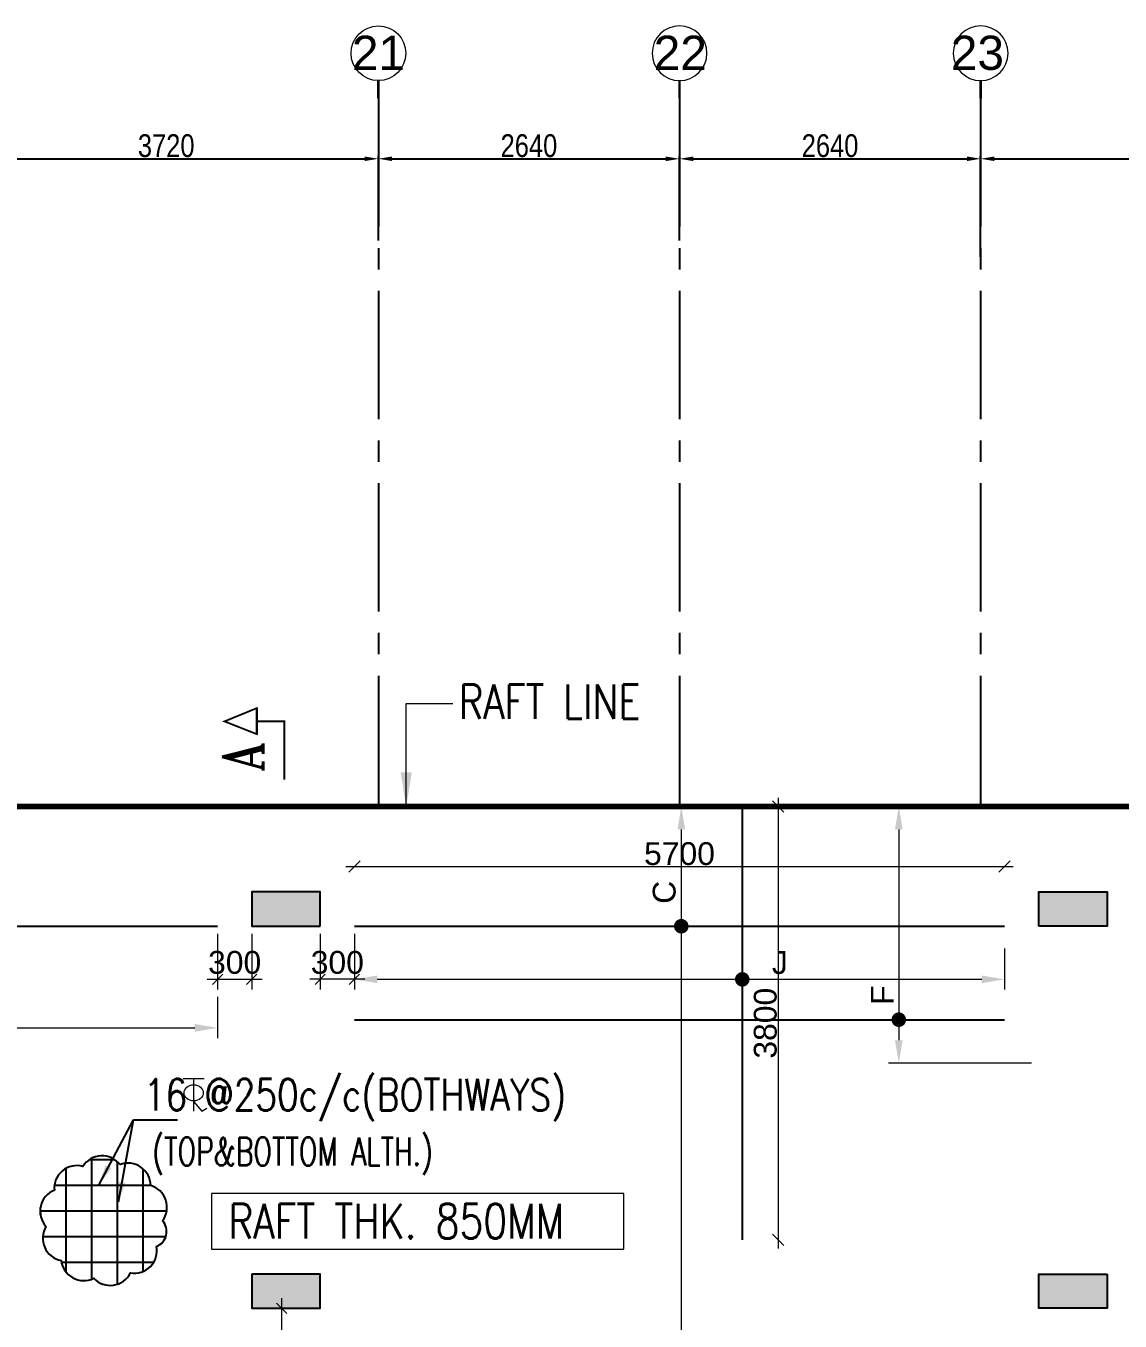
# Model space of a CAD drawing. Header units: millimetres. Extents: x 1123469 to 1883119, y -126924 to 196924.
# Drawn here: x 1734043 to 1743636, y 150225 to 161582 of the extents above; entities that cross this region are included whole.
import ezdxf
from ezdxf.enums import TextEntityAlignment as Align

# ---------------------------------------------------------------- set-up
doc = ezdxf.new("R2010")
doc.units = ezdxf.units.MM
doc.header["$LTSCALE"] = 500
doc.header["$MEASUREMENT"] = 0
doc.header["$PDMODE"] = 34
for name, pattern in [('CONTINOUS', [0]), ('DASHED2', [0.375, 0.25, -0.125]), ('Site$0$CENTER2', [1.125, 0.75, -0.125, 0.125, -0.125])]:
    doc.linetypes.add(name, pattern=pattern)
doc.layers.get('Defpoints').update_dxf_attribs({"lineweight": 0})
for name, color, linetype in [('3BEAM NO', 6, 'Continuous'), ('COL. DIM', 3, 'Continuous'), ('GRID', 7, 'Continuous'), ('GRID DIM', 7, 'Continuous'), ('reinf.', 4, 'Continuous'), ('TEX', 7, 'Continuous'), ('TEXT-20', 3, 'Continuous'), ('TOWER AREA COLUMN.', 6, 'Continuous')]:
    doc.layers.add(name, color=color, linetype=linetype)
for name, color, linetype, lineweight in [('ARWO', 1, 'Continuous', 18), ('CUT OUT', 1, 'Continuous', 13), ('dim-M', 1, 'Continuous', 15), ('FOOTING', 1, 'Continuous', 15), ('GRID NO.', 7, 'Continuous', 20), ('S - SUNK', 251, 'Continuous', 0), ('TEXT', 7, 'Continuous', 13), ('TOWER COL HATCH', 253, 'Continuous', 20)]:
    doc.layers.add(name, color=color, linetype=linetype, lineweight=lineweight)
doc.styles.add('2MM', font='romans.shx', dxfattribs={"width": 0.7})
doc.styles.add('3mm', font='arial.ttf')
doc.styles.add('D50', font='arial.ttf', dxfattribs={"width": 0.8})
doc.styles.add('RT', font='romant.shx', dxfattribs={"height": 8})
doc.styles.add('S-T', font='romans.shx')
doc.styles.add('ST5', font='simplex.shx', dxfattribs={"width": 0.85})
doc.dimstyles.new('INNER DIM', dxfattribs={"dimtxt": 200, "dimasz": 120, "dimexe": 25, "dimexo": 25, "dimgap": 12, "dimtad": 1, "dimdec": 0, "dimrnd": 5, "dimzin": 0, "dimdsep": 46, "dimtxsty": 'D50', "dimcen": 0.09, "dimdle": 25, "dimclrt": 6, "dimadec": 0, "dimazin": 0, "dimtfac": 1, "dimtdec": 0, "dimtofl": 0, "dimtmove": 1, "dimatfit": 3, "dimfxl": 75, "dimtolj": 1, "dimtzin": 0, "dimarcsym": 0})
doc.dimstyles.new('PARAMVEER', dxfattribs={"dimtxt": 200, "dimasz": 100, "dimexe": 0, "dimexo": 25, "dimgap": 10, "dimtad": 1, "dimdec": 0, "dimrnd": 5, "dimzin": 0, "dimdsep": 46, "dimtxsty": '3mm', "dimblk": 'OBLIQUE', "dimcen": 0.09, "dimdle": 75, "dimclrd": 1, "dimclre": 1, "dimclrt": 3, "dimadec": 0, "dimazin": 0, "dimtfac": 1, "dimtdec": 0, "dimtmove": 1, "dimatfit": 3, "dimfxl": 100, "dimtolj": 1, "dimtzin": 0, "dimlwd": 18, "dimlwe": 5, "dimarcsym": 0})
doc.dimstyles.new('RAJESH', dxfattribs={"dimtxt": 200, "dimasz": 180, "dimexe": 100, "dimexo": 250, "dimgap": 50, "dimtad": 2, "dimdec": 0, "dimzin": 1, "dimdsep": 46, "dimtxsty": '2MM', "dimblk": 'OBLIQUE', "dimcen": 0, "dimdle": 100, "dimclrd": 1, "dimclre": 1, "dimclrt": 3, "dimadec": 0, "dimazin": 0, "dimtfac": 1, "dimtdec": 0, "dimtix": 1, "dimtmove": 2, "dimatfit": 3, "dimfxl": 1, "dimtolj": 1, "dimlwd": -1, "dimarcsym": 0})
doc.dimstyles.new('S-T50', dxfattribs={"dimtxt": 110, "dimasz": 100, "dimexe": 100, "dimexo": 50, "dimgap": 50, "dimtad": 1, "dimdec": 0, "dimrnd": 5, "dimtxsty": 'S-T', "dimblk": 'OBLIQUE', "dimcen": 2.5, "dimdle": 100, "dimclrd": 1, "dimclre": 1, "dimclrt": 3, "dimadec": 0, "dimazin": 0, "dimtfac": 1, "dimtdec": 0, "dimtix": 1, "dimtmove": 2, "dimatfit": 3, "dimfxl": 1, "dimlwd": -1, "dimlwe": -1, "dimarcsym": 0})

# ---------------------------------------------------------------- blocks, each defined once
blk = doc.blocks.new('GRID MARK')
at = {"layer": 'GRID NO.', "const_width": 50}
blk.add_lwpolyline([(0, -541), (0, -891)], dxfattribs=at)
at = {"layer": 'GRID NO.'}
blk.add_circle((0, 0), 541, dxfattribs=at)
at = {"layer": 'GRID NO.', "style": 'D50', "width": 0.8}
blk.add_attdef('Y1', text='', height=500, dxfattribs=at).set_placement((-33, -267), align=Align.CENTER)
blk = doc.blocks.new('*D2347')
at = {"layer": 'Defpoints', "color": 0, "linetype": 'Continuous', "transparency": 16777216}
for p in [(1737133, 160417), (1733413, 159675), (1737133, 159675)]:
    blk.add_point(p, dxfattribs=at)
at = {"layer": 'GRID DIM', "color": 0, "linetype": 'Continuous', "lineweight": -2, "transparency": 16777216}
for p, q in [((1733413, 159700), (1733413, 160442)), ((1737133, 159700), (1737133, 160442))]:
    blk.add_line(p, q, dxfattribs=at)
at = {"layer": 'GRID DIM', "linetype": 'Continuous', "lineweight": -2, "transparency": 16777216}
blk.add_line((1733533, 160417), (1737013, 160417), dxfattribs=at)
at = {"layer": 'GRID DIM', "linetype": 'Continuous', "transparency": 16777216}
for points in [[(1733533, 160437), (1733533, 160397), (1733413, 160417)], [(1737013, 160437), (1737013, 160397), (1737133, 160417)]]:
    blk.add_solid(points, dxfattribs=at)
at = {"layer": 'GRID DIM', "linetype": 'Continuous', "transparency": 16777216, "insert": (1735273, 160531), "char_height": 200, "attachment_point": 5, "style": 'D50'}
blk.add_mtext('\\A1;3720', dxfattribs=at)
blk = doc.blocks.new('*D2348')
at = {"layer": 'Defpoints', "color": 0, "linetype": 'Continuous', "transparency": 16777216}
for p in [(1739773, 160417), (1737133, 159675), (1739773, 159675)]:
    blk.add_point(p, dxfattribs=at)
at = {"layer": 'GRID DIM', "color": 0, "linetype": 'Continuous', "lineweight": -2, "transparency": 16777216}
for p, q in [((1737133, 159700), (1737133, 160442)), ((1739773, 159700), (1739773, 160442))]:
    blk.add_line(p, q, dxfattribs=at)
at = {"layer": 'GRID DIM', "linetype": 'Continuous', "lineweight": -2, "transparency": 16777216}
blk.add_line((1737253, 160417), (1739653, 160417), dxfattribs=at)
at = {"layer": 'GRID DIM', "linetype": 'Continuous', "transparency": 16777216}
for points in [[(1737253, 160437), (1737253, 160397), (1737133, 160417)], [(1739653, 160437), (1739653, 160397), (1739773, 160417)]]:
    blk.add_solid(points, dxfattribs=at)
at = {"layer": 'GRID DIM', "linetype": 'Continuous', "transparency": 16777216, "insert": (1738453, 160531), "char_height": 200, "attachment_point": 5, "style": 'D50'}
blk.add_mtext('\\A1;2640', dxfattribs=at)
blk = doc.blocks.new('*D2349')
at = {"layer": 'Defpoints', "color": 0, "linetype": 'Continuous', "transparency": 16777216}
for p in [(1742413, 160417), (1739773, 159675), (1742413, 159533)]:
    blk.add_point(p, dxfattribs=at)
at = {"layer": 'GRID DIM', "color": 0, "linetype": 'Continuous', "lineweight": -2, "transparency": 16777216}
for p, q in [((1739773, 159700), (1739773, 160442)), ((1742413, 159558), (1742413, 160442))]:
    blk.add_line(p, q, dxfattribs=at)
at = {"layer": 'GRID DIM', "linetype": 'Continuous', "lineweight": -2, "transparency": 16777216}
blk.add_line((1739893, 160417), (1742293, 160417), dxfattribs=at)
at = {"layer": 'GRID DIM', "linetype": 'Continuous', "transparency": 16777216}
for points in [[(1739893, 160437), (1739893, 160397), (1739773, 160417)], [(1742293, 160437), (1742293, 160397), (1742413, 160417)]]:
    blk.add_solid(points, dxfattribs=at)
at = {"layer": 'GRID DIM', "linetype": 'Continuous', "transparency": 16777216, "insert": (1741093, 160531), "char_height": 200, "attachment_point": 5, "style": 'D50'}
blk.add_mtext('\\A1;2640', dxfattribs=at)
blk = doc.blocks.new('*D2350')
at = {"layer": 'Defpoints', "color": 0, "linetype": 'Continuous', "transparency": 16777216}
for p in [(1746133, 160417), (1742413, 159533), (1746133, 159533)]:
    blk.add_point(p, dxfattribs=at)
at = {"layer": 'GRID DIM', "color": 0, "linetype": 'Continuous', "lineweight": -2, "transparency": 16777216}
for p, q in [((1742413, 159558), (1742413, 160442)), ((1746133, 159558), (1746133, 160442))]:
    blk.add_line(p, q, dxfattribs=at)
at = {"layer": 'GRID DIM', "linetype": 'Continuous', "lineweight": -2, "transparency": 16777216}
blk.add_line((1742533, 160417), (1746013, 160417), dxfattribs=at)
at = {"layer": 'GRID DIM', "linetype": 'Continuous', "transparency": 16777216}
for points in [[(1742533, 160437), (1742533, 160397), (1742413, 160417)], [(1746013, 160437), (1746013, 160397), (1746133, 160417)]]:
    blk.add_solid(points, dxfattribs=at)
at = {"layer": 'GRID DIM', "linetype": 'Continuous', "transparency": 16777216, "insert": (1744273, 160531), "char_height": 200, "attachment_point": 5, "style": 'D50'}
blk.add_mtext('\\A1;3720', dxfattribs=at)
blk = doc.blocks.new('3tgra')
at = {"layer": 'TOWER COL HATCH'}
h = blk.add_hatch(color=253, dxfattribs=at)
h.dxf.hatch_style = 1
h.paths.add_polyline_path([(1400721, 91122), (1400721, 91422), (1400121, 91422), (1400121, 91122)])
h = blk.add_hatch(color=253, dxfattribs=at)
h.dxf.hatch_style = 1
h.paths.add_polyline_path([(1400121, 88072), (1400121, 87772), (1400721, 87772), (1400721, 88072)])
at = {"layer": 'TOWER AREA COLUMN.', "color": 4}
for points in [[(1400721, 91122), (1400721, 91422), (1400121, 91422), (1400121, 91122)], [(1400121, 88072), (1400121, 87772), (1400721, 87772), (1400721, 88072)]]:
    blk.add_lwpolyline(points, close=True, dxfattribs=at)
blk = doc.blocks.new('A$C07511412')
at = {"layer": 'TEXT', "color": 3, "ltscale": 0.2}
for p, q in [((75.5, 115.9), (1, 115.9)), ((38.2, 0), (38.2, 115.9)), ((38.2, 33.6), (67.5, 0)), ((67.5, 0), (84.9, 11.2))]:
    blk.add_line(p, q, dxfattribs=at)
blk.add_ellipse((38.2, 65.4), major_axis=(34.3, 0), ratio=0.83863, dxfattribs=at)
blk = doc.blocks.new('_Oblique')
at = {"color": 0, "linetype": 'ByBlock', "lineweight": -2}
blk.add_line((-0.5, -0.5), (0.5, 0.5), dxfattribs=at)
blk = doc.blocks.new('*D2400')
at = {"layer": 'COL. DIM', "color": 1, "linetype": 'CONTINOUS', "lineweight": 5, "ltscale": 10, "transparency": 16777216}
for p, q in [((1736623, 153622), (1736623, 153132)), ((1736923, 153622), (1736923, 153132))]:
    blk.add_line(p, q, dxfattribs=at)
at = {"layer": 'COL. DIM', "color": 1, "lineweight": 18, "ltscale": 10, "transparency": 16777216}
blk.add_line((1737013, 153222), (1736533, 153222), dxfattribs=at)
at = {"layer": 'Defpoints', "color": 0, "ltscale": 10, "transparency": 16777216}
for p in [(1736623, 153687), (1736923, 153687), (1736623, 153222)]:
    blk.add_point(p, dxfattribs=at)
at = {"layer": 'COL. DIM', "color": 1, "lineweight": 18, "ltscale": 10, "transparency": 16777216, "xscale": 90, "yscale": 90, "zscale": 90, "rotation": 180}
blk.add_blockref('_Oblique', (1736623, 153222), dxfattribs=at)
at = {"layer": 'COL. DIM', "color": 1, "lineweight": 18, "ltscale": 10, "transparency": 16777216, "xscale": 90, "yscale": 90, "zscale": 90}
blk.add_blockref('_Oblique', (1736923, 153222), dxfattribs=at)
at = {"layer": 'COL. DIM', "color": 3, "ltscale": 10, "transparency": 16777216, "insert": (1736773, 153369), "char_height": 200, "attachment_point": 5, "style": '3mm'}
blk.add_mtext('\\A1;300', dxfattribs=at)
blk = doc.blocks.new('*D2401')
at = {"layer": 'COL. DIM', "color": 1, "linetype": 'CONTINOUS', "lineweight": 5, "ltscale": 10, "transparency": 16777216}
for p, q in [((1739798, 154737), (1739699, 154737)), ((1739634, 148937), (1739879, 148937))]:
    blk.add_line(p, q, dxfattribs=at)
at = {"layer": 'COL. DIM', "color": 1, "lineweight": 18, "ltscale": 10, "transparency": 16777216}
blk.add_line((1739789, 154537), (1739789, 149137), dxfattribs=at)
at = {"layer": 'COL. DIM', "color": 1, "ltscale": 10, "transparency": 16777216}
for points in [[(1739756, 154537), (1739822, 154537), (1739789, 154737)], [(1739756, 149137), (1739822, 149137), (1739789, 148937)]]:
    blk.add_solid(points, dxfattribs=at)
at = {"layer": 'Defpoints', "color": 0, "ltscale": 10, "transparency": 16777216}
for p in [(1739863, 154737), (1739569, 148937), (1739789, 148937)]:
    blk.add_point(p, dxfattribs=at)
at = {"layer": 'COL. DIM', "color": 3, "ltscale": 10, "transparency": 16777216, "insert": (1739640, 153985), "char_height": 200, "attachment_point": 5, "rotation": 90, "style": '3mm'}
blk.add_mtext('\\A1;C', dxfattribs=at)
blk = doc.blocks.new('*D2406')
at = {"layer": 'COL. DIM', "color": 1, "linetype": 'CONTINOUS', "lineweight": 5, "ltscale": 10, "transparency": 16777216}
for p, q in [((1735723, 153622), (1735723, 153132)), ((1736023, 153622), (1736023, 153132))]:
    blk.add_line(p, q, dxfattribs=at)
at = {"layer": 'COL. DIM', "color": 1, "lineweight": 18, "ltscale": 10, "transparency": 16777216}
blk.add_line((1735633, 153222), (1736113, 153222), dxfattribs=at)
at = {"layer": 'Defpoints', "color": 0, "ltscale": 10, "transparency": 16777216}
for p in [(1735723, 153687), (1736023, 153687), (1736023, 153222)]:
    blk.add_point(p, dxfattribs=at)
at = {"layer": 'COL. DIM', "color": 1, "lineweight": 18, "ltscale": 10, "transparency": 16777216, "xscale": 90, "yscale": 90, "zscale": 90, "rotation": 180}
blk.add_blockref('_Oblique', (1735723, 153222), dxfattribs=at)
at = {"layer": 'COL. DIM', "color": 1, "lineweight": 18, "ltscale": 10, "transparency": 16777216, "xscale": 90, "yscale": 90, "zscale": 90}
blk.add_blockref('_Oblique', (1736023, 153222), dxfattribs=at)
at = {"layer": 'COL. DIM', "color": 3, "ltscale": 10, "transparency": 16777216, "insert": (1735873, 153369), "char_height": 200, "attachment_point": 5, "style": '3mm'}
blk.add_mtext('\\A1;300', dxfattribs=at)
blk = doc.blocks.new('*D2614')
at = {"layer": 'COL. DIM', "color": 1, "lineweight": 18, "ltscale": 10, "transparency": 16777216}
for p, q in [((1736286, 149947), (1736286, 150427)), ((1736286, 149390), (1736286, 150037))]:
    blk.add_line(p, q, dxfattribs=at)
at = {"layer": 'COL. DIM', "color": 1, "linetype": 'CONTINOUS', "lineweight": 5, "ltscale": 10, "transparency": 16777216}
for p, q in [((1736558, 150337), (1736196, 150337)), ((1736501, 150037), (1736196, 150037))]:
    blk.add_line(p, q, dxfattribs=at)
at = {"layer": 'Defpoints', "color": 0, "ltscale": 10, "transparency": 16777216}
for p in [(1736286, 150337), (1736623, 150337), (1736566, 150037)]:
    blk.add_point(p, dxfattribs=at)
at = {"layer": 'COL. DIM', "color": 1, "lineweight": 18, "ltscale": 10, "transparency": 16777216, "xscale": 90, "yscale": 90, "zscale": 90}
for p, rotation in [((1736286, 150337), 90), ((1736286, 150037), 270)]:
    blk.add_blockref('_Oblique', p, dxfattribs=dict(at, rotation=rotation))
at = {"layer": 'COL. DIM', "color": 3, "ltscale": 10, "transparency": 16777216, "insert": (1736139, 149656), "char_height": 200, "attachment_point": 5, "rotation": 90, "style": '3mm'}
blk.add_mtext('\\A1;300', dxfattribs=at)
blk = doc.blocks.new('*D2622')
at = {"layer": 'COL. DIM', "color": 1, "linetype": 'CONTINOUS', "lineweight": 5, "ltscale": 10, "transparency": 16777216}
for p, q in [((1722228, 143303), (1722228, 143516)), ((1722528, 142985), (1722528, 143516))]:
    blk.add_line(p, q, dxfattribs=at)
at = {"layer": 'COL. DIM', "color": 1, "lineweight": 18, "ltscale": 10, "transparency": 16777216}
for p, q in [((1722618, 143426), (1722138, 143426)), ((1723162, 143426), (1722528, 143426))]:
    blk.add_line(p, q, dxfattribs=at)
at = {"layer": 'Defpoints', "color": 0, "ltscale": 10, "transparency": 16777216}
for p in [(1740324, 154737), (1740324, 150937), (1740638, 150937), (1722228, 143426), (1722228, 143238), (1722528, 142920), (1742623, 140462), (1736923, 139987), (1742623, 139987)]:
    blk.add_point(p, dxfattribs=at)
at = {"layer": 'S - SUNK', "color": 1, "lineweight": 18, "ltscale": 10, "transparency": 16777216}
for p, q in [((1740638, 154812), (1740638, 150862)), ((1736848, 140462), (1742698, 140462))]:
    blk.add_line(p, q, dxfattribs=at)
at = {"layer": 'S - SUNK', "color": 1, "lineweight": 5, "ltscale": 10, "transparency": 16777216}
for p, q in [((1740638, 154737), (1740638, 154737)), ((1740638, 150937), (1740638, 150937)), ((1736923, 140462), (1736923, 140462)), ((1742623, 140462), (1742623, 140462))]:
    blk.add_line(p, q, dxfattribs=at)
at = {"layer": 'COL. DIM', "color": 1, "lineweight": 18, "ltscale": 10, "transparency": 16777216, "xscale": 90, "yscale": 90, "zscale": 90, "rotation": 180}
blk.add_blockref('_Oblique', (1722228, 143426), dxfattribs=at)
at = {"layer": 'COL. DIM', "color": 1, "lineweight": 18, "ltscale": 10, "transparency": 16777216, "xscale": 90, "yscale": 90, "zscale": 90}
blk.add_blockref('_Oblique', (1722528, 143426), dxfattribs=at)
at = {"layer": 'S - SUNK', "color": 1, "lineweight": 18, "ltscale": 10, "transparency": 16777216, "xscale": 100, "yscale": 100, "zscale": 100}
for p, rotation in [((1740638, 154737), 90), ((1740638, 150937), 270), ((1736923, 140462), 180)]:
    blk.add_blockref('_Oblique', p, dxfattribs=dict(at, rotation=rotation))
blk.add_blockref('_Oblique', (1742623, 140462), dxfattribs=at)
at = {"layer": 'COL. DIM', "color": 3, "ltscale": 10, "transparency": 16777216, "insert": (1722897, 143573), "char_height": 200, "attachment_point": 5, "style": '3mm'}
blk.add_mtext('\\A1;300', dxfattribs=at)
at = {"layer": 'S - SUNK', "color": 3, "ltscale": 10, "transparency": 16777216, "insert": (1740526, 152837), "char_height": 200, "attachment_point": 5, "rotation": 90, "style": '3mm'}
blk.add_mtext('\\A1;3800', dxfattribs=at)
at = {"layer": 'S - SUNK', "color": 3, "ltscale": 10, "transparency": 16777216, "insert": (1739773, 140574), "char_height": 200, "attachment_point": 5, "style": '3mm'}
blk.add_mtext('\\A1;5700', dxfattribs=at)
blk = doc.blocks.new('*D2623')
at = {"layer": 'COL. DIM', "color": 1, "linetype": 'CONTINOUS', "lineweight": 5, "ltscale": 10, "transparency": 16777216}
for p, q in [((1724882, 144737), (1724456, 144737)), ((1724882, 141907), (1724456, 141907))]:
    blk.add_line(p, q, dxfattribs=at)
at = {"layer": 'COL. DIM', "color": 1, "lineweight": 18, "ltscale": 10, "transparency": 16777216}
blk.add_line((1724546, 142107), (1724546, 144537), dxfattribs=at)
at = {"layer": 'COL. DIM', "color": 1, "ltscale": 10, "transparency": 16777216}
for points in [[(1724512, 144537), (1724579, 144537), (1724546, 144737)], [(1724512, 142107), (1724579, 142107), (1724546, 141907)]]:
    blk.add_solid(points, dxfattribs=at)
at = {"layer": 'Defpoints', "color": 0, "ltscale": 10, "transparency": 16777216}
for p in [(1742623, 154211), (1736923, 153687), (1742623, 153687), (1724546, 144737), (1724947, 144737), (1740324, 142737), (1741024, 142737), (1724947, 141907), (1740324, 138937)]:
    blk.add_point(p, dxfattribs=at)
at = {"layer": 'S - SUNK', "color": 1, "lineweight": 18, "ltscale": 10, "transparency": 16777216}
for p, q in [((1736848, 154211), (1742698, 154211)), ((1741024, 138862), (1741024, 142812))]:
    blk.add_line(p, q, dxfattribs=at)
at = {"layer": 'S - SUNK', "color": 1, "lineweight": 5, "ltscale": 10, "transparency": 16777216}
for p, q in [((1736923, 154210), (1736923, 154211)), ((1742623, 154210), (1742623, 154211)), ((1741023, 142737), (1741024, 142737)), ((1741023, 138937), (1741024, 138937))]:
    blk.add_line(p, q, dxfattribs=at)
at = {"layer": 'S - SUNK', "color": 1, "lineweight": 18, "ltscale": 10, "transparency": 16777216, "xscale": 100, "yscale": 100, "zscale": 100}
for p, rotation in [((1736923, 154211), 180), ((1741024, 142737), 90), ((1741024, 138937), 270)]:
    blk.add_blockref('_Oblique', p, dxfattribs=dict(at, rotation=rotation))
blk.add_blockref('_Oblique', (1742623, 154211), dxfattribs=at)
at = {"layer": 'COL. DIM', "color": 3, "ltscale": 10, "transparency": 16777216, "insert": (1724399, 143203), "char_height": 200, "attachment_point": 5, "rotation": 90, "style": '3mm'}
blk.add_mtext('\\A1;J', dxfattribs=at)
at = {"layer": 'S - SUNK', "color": 3, "ltscale": 10, "transparency": 16777216, "insert": (1739773, 154323), "char_height": 200, "attachment_point": 5, "style": '3mm'}
blk.add_mtext('\\A1;5700', dxfattribs=at)
at = {"layer": 'S - SUNK', "color": 3, "ltscale": 10, "transparency": 16777216, "insert": (1740911, 140837), "char_height": 200, "attachment_point": 5, "rotation": 90, "style": '3mm'}
blk.add_mtext('\\A1;3800', dxfattribs=at)
blk = doc.blocks.new('*D2680')
at = {"layer": 'COL. DIM', "color": 1, "linetype": 'CONTINOUS', "lineweight": 5, "ltscale": 10, "transparency": 16777216}
for p, q in [((1736923, 153492), (1736923, 153132)), ((1742623, 153492), (1742623, 153132))]:
    blk.add_line(p, q, dxfattribs=at)
at = {"layer": 'COL. DIM', "color": 1, "lineweight": 18, "ltscale": 10, "transparency": 16777216}
blk.add_line((1737123, 153222), (1742423, 153222), dxfattribs=at)
at = {"layer": 'COL. DIM', "color": 1, "ltscale": 10, "transparency": 16777216}
for points in [[(1737123, 153255), (1737123, 153188), (1736923, 153222)], [(1742423, 153255), (1742423, 153188), (1742623, 153222)]]:
    blk.add_solid(points, dxfattribs=at)
at = {"layer": 'Defpoints', "color": 0, "ltscale": 10, "transparency": 16777216}
for p in [(1736923, 153557), (1742623, 153557), (1742623, 153222)]:
    blk.add_point(p, dxfattribs=at)
at = {"layer": 'COL. DIM', "color": 3, "ltscale": 10, "transparency": 16777216, "insert": (1740653, 153368), "char_height": 200, "attachment_point": 5, "style": '3mm'}
blk.add_mtext('\\A1;J', dxfattribs=at)
blk = doc.blocks.new('*D2681')
at = {"layer": 'COL. DIM', "color": 1, "linetype": 'CONTINOUS', "lineweight": 5, "ltscale": 10, "transparency": 16777216}
for p, q in [((1731633, 153067), (1731633, 152706)), ((1735723, 153067), (1735723, 152706))]:
    blk.add_line(p, q, dxfattribs=at)
at = {"layer": 'COL. DIM', "color": 1, "lineweight": 18, "ltscale": 10, "transparency": 16777216}
blk.add_line((1731833, 152796), (1735523, 152796), dxfattribs=at)
at = {"layer": 'COL. DIM', "color": 1, "ltscale": 10, "transparency": 16777216}
for points in [[(1731833, 152830), (1731833, 152763), (1731633, 152796)], [(1735523, 152830), (1735523, 152763), (1735723, 152796)]]:
    blk.add_solid(points, dxfattribs=at)
at = {"layer": 'Defpoints', "color": 0, "ltscale": 10, "transparency": 16777216}
for p in [(1731633, 153132), (1735723, 153132), (1735723, 152796)]:
    blk.add_point(p, dxfattribs=at)
at = {"layer": 'COL. DIM', "color": 3, "ltscale": 10, "transparency": 16777216, "insert": (1732631, 152943), "char_height": 200, "attachment_point": 5, "style": '3mm'}
blk.add_mtext('\\A1;J', dxfattribs=at)
blk = doc.blocks.new('*D2518')
at = {"layer": 'COL. DIM', "color": 1, "linetype": 'CONTINOUS', "lineweight": 5, "ltscale": 10, "transparency": 16777216}
for p, q in [((1741704, 154737), (1741606, 154737)), ((1742858, 152487), (1741606, 152487))]:
    blk.add_line(p, q, dxfattribs=at)
at = {"layer": 'COL. DIM', "color": 1, "lineweight": 18, "ltscale": 10, "transparency": 16777216}
blk.add_line((1741696, 154537), (1741696, 152687), dxfattribs=at)
at = {"layer": 'COL. DIM', "color": 1, "ltscale": 10, "transparency": 16777216}
for points in [[(1741662, 154537), (1741729, 154537), (1741696, 154737)], [(1741662, 152687), (1741729, 152687), (1741696, 152487)]]:
    blk.add_solid(points, dxfattribs=at)
at = {"layer": 'Defpoints', "color": 0, "ltscale": 10, "transparency": 16777216}
for p in [(1741769, 154737), (1741696, 152487), (1742923, 152487)]:
    blk.add_point(p, dxfattribs=at)
at = {"layer": 'COL. DIM', "color": 3, "ltscale": 10, "transparency": 16777216, "insert": (1741551, 153083), "char_height": 200, "attachment_point": 5, "rotation": 90, "style": '3mm'}
blk.add_mtext('\\A1;F', dxfattribs=at)
blk = doc.blocks.new('*D3557')
at = {"layer": 'COL. DIM', "color": 1, "lineweight": 18, "ltscale": 10, "transparency": 16777216}
for p, q in [((1830518, 155675), (1830518, 154998)), ((1830518, 155088), (1830518, 154608))]:
    blk.add_line(p, q, dxfattribs=at)
at = {"layer": 'COL. DIM', "color": 1, "linetype": 'CONTINOUS', "lineweight": 5, "ltscale": 10, "transparency": 16777216}
for p, q in [((1830059, 154998), (1830608, 154998)), ((1830171, 154698), (1830608, 154698))]:
    blk.add_line(p, q, dxfattribs=at)
at = {"layer": 'Defpoints', "color": 0, "ltscale": 10, "transparency": 16777216}
for p in [(1418936, 156725), (1417241, 156599), (1418936, 156599), (1829994, 154998), (1830106, 154698), (1830518, 154698)]:
    blk.add_point(p, dxfattribs=at)
at = {"layer": 'S - SUNK', "color": 1, "lineweight": 18, "ltscale": 10, "transparency": 16777216}
blk.add_line((1417166, 156725), (1419011, 156725), dxfattribs=at)
at = {"layer": 'S - SUNK', "color": 1, "lineweight": 5, "ltscale": 10, "transparency": 16777216}
for p, q in [((1417241, 156725), (1417241, 156725)), ((1418936, 156725), (1418936, 156725))]:
    blk.add_line(p, q, dxfattribs=at)
at = {"layer": 'COL. DIM', "color": 1, "lineweight": 18, "ltscale": 10, "transparency": 16777216, "xscale": 90, "yscale": 90, "zscale": 90}
for p, rotation in [((1830518, 154998), 90), ((1830518, 154698), 270)]:
    blk.add_blockref('_Oblique', p, dxfattribs=dict(at, rotation=rotation))
at = {"layer": 'S - SUNK', "color": 1, "lineweight": 18, "ltscale": 10, "transparency": 16777216, "xscale": 100, "yscale": 100, "zscale": 100, "rotation": 180}
blk.add_blockref('_Oblique', (1417241, 156725), dxfattribs=at)
at = {"layer": 'S - SUNK', "color": 1, "lineweight": 18, "ltscale": 10, "transparency": 16777216, "xscale": 100, "yscale": 100, "zscale": 100}
blk.add_blockref('_Oblique', (1418936, 156725), dxfattribs=at)
at = {"layer": 'COL. DIM', "color": 3, "ltscale": 10, "transparency": 16777216, "insert": (1830371, 155409), "char_height": 200, "attachment_point": 5, "rotation": 90, "style": '3mm'}
blk.add_mtext('\\A1;300', dxfattribs=at)
at = {"layer": 'S - SUNK', "color": 3, "ltscale": 10, "transparency": 16777216, "insert": (1418088, 156837), "char_height": 200, "attachment_point": 5, "style": '3mm'}
blk.add_mtext('\\A1;1695', dxfattribs=at)
blk = doc.blocks.new('*D3556')
at = {"layer": 'COL. DIM', "color": 1, "lineweight": 18, "ltscale": 10, "transparency": 16777216}
blk.add_line((1817174, 134748), (1817174, 133598), dxfattribs=at)
at = {"layer": 'COL. DIM', "color": 1, "linetype": 'CONTINOUS', "lineweight": 5, "ltscale": 10, "transparency": 16777216}
for p, q in [((1817864, 134658), (1817084, 134658)), ((1816402, 133688), (1817264, 133688))]:
    blk.add_line(p, q, dxfattribs=at)
at = {"layer": 'Defpoints', "color": 0, "ltscale": 10, "transparency": 16777216}
for p in [(1417088, 156599), (1417241, 156599), (1417241, 155194), (1817929, 134658), (1816337, 133688), (1817174, 133688)]:
    blk.add_point(p, dxfattribs=at)
at = {"layer": 'S - SUNK', "color": 1, "lineweight": 18, "ltscale": 10, "transparency": 16777216}
blk.add_line((1417088, 155119), (1417088, 156674), dxfattribs=at)
at = {"layer": 'S - SUNK', "color": 1, "lineweight": 5, "ltscale": 10, "transparency": 16777216}
for p, q in [((1417088, 156599), (1417088, 156599)), ((1417088, 155194), (1417088, 155194))]:
    blk.add_line(p, q, dxfattribs=at)
at = {"layer": 'COL. DIM', "color": 1, "lineweight": 18, "ltscale": 10, "transparency": 16777216, "xscale": 90, "yscale": 90, "zscale": 90}
for p, rotation in [((1817174, 134658), 90), ((1817174, 133688), 270)]:
    blk.add_blockref('_Oblique', p, dxfattribs=dict(at, rotation=rotation))
at = {"layer": 'S - SUNK', "color": 1, "lineweight": 18, "ltscale": 10, "transparency": 16777216, "xscale": 100, "yscale": 100, "zscale": 100}
for p, rotation in [((1417088, 156599), 90), ((1417088, 155194), 270)]:
    blk.add_blockref('_Oblique', p, dxfattribs=dict(at, rotation=rotation))
at = {"layer": 'COL. DIM', "color": 3, "ltscale": 10, "transparency": 16777216, "insert": (1817027, 134173), "char_height": 200, "attachment_point": 5, "rotation": 90, "style": '3mm'}
blk.add_mtext('\\A1;970', dxfattribs=at)
at = {"layer": 'S - SUNK', "color": 3, "ltscale": 10, "transparency": 16777216, "insert": (1416976, 155897), "char_height": 200, "attachment_point": 5, "rotation": 90, "style": '3mm'}
blk.add_mtext('\\A1;1405', dxfattribs=at)

msp = doc.modelspace()

# ---------------------------------------------------------------- hatches: boundary and pattern name
at = {"layer": 'TEX', "linetype": 'DASHED2'}
h = msp.add_hatch(dxfattribs=at)
h.set_pattern_fill('ANSI37', color=4, scale=1800.63, angle=45, style=0)
h.set_pattern_definition([(90, (829353.9, -930311.38), (-225.07875, 8e-11), []), (180, (829353.9, -930311.38), (-8e-11, -225.07875), [])])
h.paths.add_polyline_path([(1734867.9, 151597.4, 0.5205671), (1734542.3, 151581.7, 0.5205671), (1734292.2, 151372.7, 0.5205671), (1734218.7, 151055.2, 0.520567), (1734351.7, 150757.6, 0.5205671), (1734637.3, 150600.5, 0.5205671), (1734959.9, 150647.5, 0.520567), (1735188.7, 150879.6, 0.5205671), (1735240.8, 151104.5, 0.520567), (1735137.1, 151413.5, 0.5205671)])

# ---------------------------------------------------------------- linework, layer by layer
at = {"layer": '3BEAM NO', "color": 4}
msp.add_line((1736066.3, 155599.5, 0), (1736066.3, 155372.2, 0), dxfattribs=at)
at = {"layer": '3BEAM NO', "color": 4, "extrusion": (-3.22724e-09, -4.96361e-18, 1), "const_width": 16, "elevation": 0}
for points in [[(1736066.3, 155599.5), (1736066.3, 155372.2), (1735784.1, 155483.7), (1736066.3, 155599.5)], [(1736066.3, 155483.7), (1736308.8, 155483.7), (1736308.8, 154973.2)]]:
    msp.add_lwpolyline(points, dxfattribs=at)
at = {"layer": 'dim-M', "color": 4, "ltscale": 10, "const_width": 63.8}
for points in [[(1739757, 153687.5, 1), (1739820.7, 153687.5, 1)], [(1740291.7, 153221.5, 1), (1740355.4, 153221.5, 1)], [(1741663.8, 152868.1, 1), (1741727.5, 152868.1, 1)]]:
    msp.add_lwpolyline(points, format="xyb", close=True, dxfattribs=at)
at = {"layer": 'FOOTING', "color": 3, "ltscale": 10, "const_width": 50}
msp.add_lwpolyline([(1752863.3, 138937.5), (1726683.3, 138937.5), (1726683.3, 126522.5), (1718128.3, 126522.5), (1718128.3, 126007.5), (1709348.3, 126007.5), (1709348.3, 126522.5), (1700793.3, 126522.5), (1700793.3, 148172.6), (1711883.3, 148172.6), (1711883.3, 158457.3), (1720758.3, 158457.3), (1720758.3, 156957.3), (1724708.3, 156957.3), (1724708.3, 156142.5), (1726403.3, 156142.5), (1726403.3, 154737.5), (1753143.3, 154737.5)], dxfattribs=at)
at = {"layer": 'GRID', "color": 16, "linetype": 'Site$0$CENTER2', "ltscale": 3}
for points in [[(1737133.3, 160946.9), (1737133.3, 154737.5)], [(1739773.3, 160946.9), (1739773.3, 154737.5)], [(1742413.3, 160946.9), (1742413.3, 154737.5)]]:
    msp.add_lwpolyline(points, dxfattribs=at)
at = {"layer": 'reinf.', "color": 4, "ltscale": 1.4}
for p, q in [((1740323.6, 154737.5), (1740323.6, 150937.5)), ((1731633.3, 153687.5), (1735723.3, 153687.5)), ((1736923.3, 153687.5), (1742623.3, 153687.5)), ((1736923.3, 152868.1), (1742623.3, 152868.1))]:
    msp.add_line(p, q, dxfattribs=at)
at = {"layer": 'TEX', "color": 2, "elevation": 0}
msp.add_lwpolyline([(1735240.8, 151104.5, 0.5205671), (1735137.1, 151413.5, 0.5205671), (1734867.9, 151597.4, 0.5205671), (1734542.3, 151581.7, 0.5205671), (1734292.2, 151372.7, 0.5205671), (1734218.7, 151055.2, 0.5205671), (1734351.7, 150757.6, 0.5205671), (1734637.3, 150600.5, 0.5205671), (1734959.9, 150647.5, 0.5205671), (1735188.7, 150879.6, 0.5205671)], format="xyb", close=True, dxfattribs=at)
at = {"layer": 'TEXT', "color": 1}
msp.add_lwpolyline([(1735668.8, 150855.2), (1739286.4, 150855.2), (1739286.4, 151344), (1735668.8, 151344)], close=True, dxfattribs=at)

# ---------------------------------------------------------------- block references
at = {"layer": 'CUT OUT', "color": 4}
msp.add_blockref('3tgra', (335902.6, 62565.7), dxfattribs=at)
at = {"layer": 'CUT OUT', "color": 4, "xscale": -1}
msp.add_blockref('3tgra', (3143643.9, 62565.7), dxfattribs=at)
at = {"layer": 'GRID NO.'}
ref = msp.add_blockref('GRID MARK', (1737133.3, 161342.2), dxfattribs=dict(at, xscale=0.4435200000032785, yscale=0.4435200000032785, zscale=0.4435200000032785))
ref.add_attrib('Y1', '21', dxfattribs={"height": 300, "style": 'D50'}).set_placement((1737134.3, 161196.6), align=Align.CENTER)
ref = msp.add_blockref('GRID MARK', (1739773.3, 161342.2), dxfattribs=dict(at, xscale=-0.4435200000032785, yscale=0.4435200000032785, zscale=0.4435200000032785))
ref.add_attrib('Y1', '22', dxfattribs={"height": 300, "style": 'D50'}).set_placement((1739780, 161196.6), align=Align.CENTER)
ref = msp.add_blockref('GRID MARK', (1742413.3, 161342.2), dxfattribs=dict(at, xscale=-0.4435200000032785, yscale=0.4435200000032785, zscale=0.4435200000032785))
ref.add_attrib('Y1', '23', dxfattribs={"height": 300, "style": 'D50'}).set_placement((1742385, 161196.6), align=Align.CENTER)
at = {"layer": 'reinf.', "color": 3, "xscale": 2.455512039427644, "yscale": 2.455512039427644, "zscale": 2.455512039427644}
msp.add_blockref('A$C07511412', (1735420.1, 152065.8, 0), dxfattribs=at)

# ---------------------------------------------------------------- texts
at = {"layer": 'TEXT', "color": 2, "style": 'ST5', "width": 0.8}
for s, height, p in [('RAFT LINE', 300, (1737838.2, 155506.5)), ('RAFT THK. 850MM', 304.722, (1735817.5, 150948.3))]:
    msp.add_text(s, height=height, dxfattribs=at).set_placement(p)
at = {"layer": 'TEXT', "color": 3, "style": 'ST5'}
for s, height, width, p in [('16 @250c/c(BOTHWAYS)', 277.02, 0.8, (1735076.5, 152070.9, 0)), ('(TOP&BOTTOM ALTH.)', 246.24, 0.7, (1735150.8, 151589.6, 0))]:
    msp.add_text(s, height=height, dxfattribs=dict(at, width=width)).set_placement(p)
at = {"layer": 'TEXT-20', "color": 7, "lineweight": 20, "ltscale": 0.2, "style": 'RT', "width": 0.85}
msp.add_text('A', height=359.4, rotation=90, dxfattribs=at).set_placement((1736122.9, 155041.1, 0))

# ---------------------------------------------------------------- dimensions: what is measured, and where the dimension line sits
at = {"layer": 'COL. DIM', "color": 6, "ltscale": 10}
for base, p1, p2, angle, picture, middle in [((1830518, 154697.7), (1829993.7, 154997.7), (1830106.2, 154697.7), 90, '*D3557', (1830518, 155409.4)), ((1722228.3, 143425.6), (1722528.3, 142920.3), (1722228.3, 143237.6), 180, '*D2622', (1722896.7, 143327.3)), ((1736623.3, 153222.2), (1736923.3, 153687.5), (1736623.3, 153687.5), 180, '*D2400', (1736773.3, 153222.2)), ((1736285.7, 150337.5), (1736566.4, 150037.5), (1736623.3, 150337.5), 270, '*D2614', (1736285.7, 149655.6))]:
    dim = msp.add_linear_dim(base=base, p1=p1, p2=p2, angle=angle, dimstyle='PARAMVEER', override={"dimasz": 90, "dimexe": 90, "dimexo": 65, "dimgap": 45, "dimpost": '\\X', "dimdle": 90, "dimfxl": 0.18, "dimarcsym": 1}, dxfattribs=at)
    dim.commit()
    dim.dimension.update_dxf_attribs({"geometry": picture, "text_midpoint": middle, "dimtype": 160})
dim = msp.add_linear_dim(base=(1817173.9, 133687.8), p1=(1817928.7, 134657.8), p2=(1816337.2, 133687.8), angle=90, dimstyle='PARAMVEER', override={"dimasz": 90, "dimexe": 90, "dimexo": 65, "dimgap": 45, "dimpost": '\\X', "dimdle": 90, "dimfxl": 0.18, "dimarcsym": 1}, dxfattribs=at)
dim.commit()
dim.dimension.update_dxf_attribs({"geometry": '*D3556', "text_midpoint": (1817026.8, 134172.8)})
for base, p1, p2, angle, text, picture, middle in [((1739788.9, 148937.5), (1739862.7, 154737.5), (1739569.2, 148937.5), 90, 'C', '*D2401', (1739788.9, 153985.4)), ((1741695.6, 152487.5), (1741769.4, 154737.5), (1742923.3, 152487.5), 90, 'F', '*D2518', (1741695.6, 153083.1)), ((1724545.7, 144737.5), (1724947.2, 141907.5), (1724947.2, 144737.5), 270, 'J', '*D2623', (1724545.7, 143203.2))]:
    dim = msp.add_linear_dim(base=base, p1=p1, p2=p2, angle=angle, text=text, dimstyle='PARAMVEER', override={"dimasz": 200, "dimexe": 90, "dimexo": 65, "dimgap": 45, "dimpost": '\\X', "dimsah": 1, "dimdle": 90, "dimfxl": 0.18, "dimarcsym": 1}, dxfattribs=at)
    dim.commit()
    dim.dimension.update_dxf_attribs({"geometry": picture, "text_midpoint": middle, "dimtype": 160})
dim = msp.add_linear_dim(base=(1736023.3, 153222.2), p1=(1735723.3, 153687.5), p2=(1736023.3, 153687.5), dimstyle='PARAMVEER', override={"dimasz": 90, "dimexe": 90, "dimexo": 65, "dimgap": 45, "dimpost": '\\X', "dimdle": 90, "dimfxl": 0.18, "dimarcsym": 1}, dxfattribs=at)
dim.commit()
dim.dimension.update_dxf_attribs({"geometry": '*D2406', "text_midpoint": (1735873.3, 153222.2), "dimtype": 160})
for base, p1, p2, picture, middle in [((1742623.3, 153221.5), (1736923.3, 153557.4), (1742623.3, 153557.4), '*D2680', (1740652.6, 153221.5)), ((1735723.3, 152796.3), (1731633.3, 153132.2), (1735723.3, 153132.2), '*D2681', (1732630.6, 152796.3))]:
    dim = msp.add_linear_dim(base=base, p1=p1, p2=p2, text='J', dimstyle='PARAMVEER', override={"dimasz": 200, "dimexe": 90, "dimexo": 65, "dimgap": 45, "dimpost": '\\X', "dimsah": 1, "dimdle": 90, "dimfxl": 0.18, "dimarcsym": 1}, dxfattribs=at)
    dim.commit()
    dim.dimension.update_dxf_attribs({"geometry": picture, "text_midpoint": middle, "dimtype": 160})
at = {"layer": 'GRID DIM', "color": 0, "linetype": 'Continuous'}
for base, p1, p2, picture, middle in [((1737133.3, 160417), (1733413.3, 159675.2), (1737133.3, 159675.2), '*D2347', (1735273.3, 160531.1)), ((1739773.3, 160417), (1737133.3, 159675.2), (1739773.3, 159675.2), '*D2348', (1738453.3, 160531.1)), ((1742413.3, 160417), (1739773.3, 159675.2), (1742413.3, 159533.3), '*D2349', (1741093.3, 160531.1)), ((1746133.3, 160417), (1742413.3, 159533.3), (1746133.3, 159533.3), '*D2350', (1744273.3, 160531.1))]:
    dim = msp.add_linear_dim(base=base, p1=p1, p2=p2, dimstyle='INNER DIM', override={"dimclrd": 256, "dimclrt": 256}, dxfattribs=at)
    dim.commit()
    dim.dimension.update_dxf_attribs({"geometry": picture, "text_midpoint": middle})
at = {"layer": 'S - SUNK', "color": 4, "ltscale": 10}
for base, p1, p2, picture, middle in [((1418935.6, 156725.2), (1417240.6, 156599.2), (1418935.6, 156599.2), '*D3557', (1418088.1, 156837.3)), ((1742623.3, 140461.7), (1736923.3, 139987.5), (1742623.3, 139987.5), '*D2622', (1739773.3, 140573.8)), ((1742623.3, 154210.5), (1736923.3, 153687.5), (1742623.3, 153687.5), '*D2623', (1739773.3, 154322.6))]:
    dim = msp.add_linear_dim(base=base, p1=p1, p2=p2, dimstyle='PARAMVEER', override={"dimpost": '\\X', "dimfxl": 0.15, "dimfxlon": 1, "dimarcsym": 1}, dxfattribs=at)
    dim.commit()
    dim.dimension.update_dxf_attribs({"geometry": picture, "text_midpoint": middle})
for base, p1, p2, picture, middle in [((1417087.7, 156599.2), (1417240.6, 155194.2), (1417240.6, 156599.2), '*D3556', (1416975.6, 155896.7)), ((1740638.2, 150937.5), (1740323.6, 154737.5), (1740323.6, 150937.5), '*D2622', (1740526, 152837.5)), ((1741023.5, 142737.5), (1740323.6, 138937.5), (1740323.6, 142737.5), '*D2623', (1740911.3, 140837.5))]:
    dim = msp.add_linear_dim(base=base, p1=p1, p2=p2, angle=90, dimstyle='PARAMVEER', override={"dimpost": '\\X', "dimfxl": 0.15, "dimfxlon": 1, "dimarcsym": 1}, dxfattribs=at)
    dim.commit()
    dim.dimension.update_dxf_attribs({"geometry": picture, "text_midpoint": middle})

# ---------------------------------------------------------------- leaders
at = {"layer": 'ARWO', "color": 2, "linetype": 'CONTINOUS', "ltscale": 10}
msp.add_leader([(1737377.3, 154737.5), (1737377.3, 155641.8), (1737785.2, 155641.8)], dimstyle='RAJESH', override={"dimasz": 300, "dimtad": 0, "dimfxl": 100}, dxfattribs=at)
at = {"layer": 'TEX'}
for points, override in [([(1734683.9, 151422.2, 0), (1734986, 151989.8, 0), (1735370.9, 151989.8, 0)], {"dimasz": 175, "dimgap": 50, "dimtad": 0}), ([(1734854.6, 151269.9, 0), (1734986, 151989.8, 0)], {"dimasz": 175, "dimtad": 0})]:
    msp.add_leader(points, dimstyle='S-T50', override=override, dxfattribs=at)

doc.saveas('drawing.dxf')
